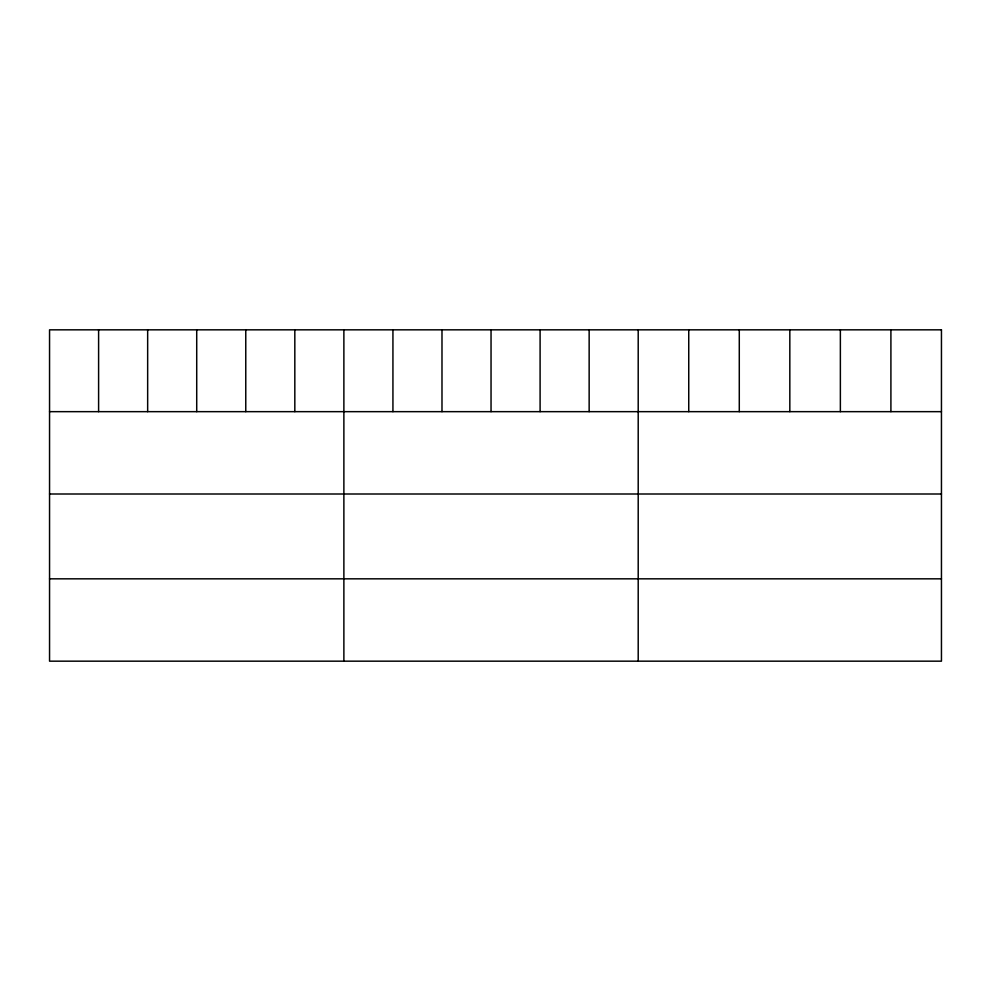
<?xml version="1.0" encoding="UTF-8"?>
<svg xmlns="http://www.w3.org/2000/svg" width="991" height="991" viewBox="0 0 991 991"><rect width="100%" height="100%" fill="white"/><g stroke="black" fill="none" stroke-linecap="round" stroke-linejoin="round"><path stroke-width="1.49" d="M49.55 411.661L941.45 411.661M49.55 494.001L941.45 494.001M49.55 578.831L941.45 578.831M890.909 329.83L890.909 411.661M840.368 329.83L840.368 411.661M789.827 329.83L789.827 411.661M739.286 329.83L739.286 411.661M688.745 329.83L688.745 411.661M638.204 329.83L638.204 661.17M589.149 329.83L589.149 411.661M540.095 329.83L540.095 411.661M491.04 329.83L491.04 411.661M441.986 329.83L441.986 411.661M392.931 329.83L392.931 411.661M343.877 329.83L343.877 661.17M294.822 329.83L294.822 411.661M245.768 329.83L245.768 411.661M196.714 329.83L196.714 411.661M147.659 329.83L147.659 411.661M98.604 329.83L98.604 411.661M941.45 329.83L49.55 329.83L49.55 661.17L941.45 661.17L941.45 329.83"/></g></svg>
